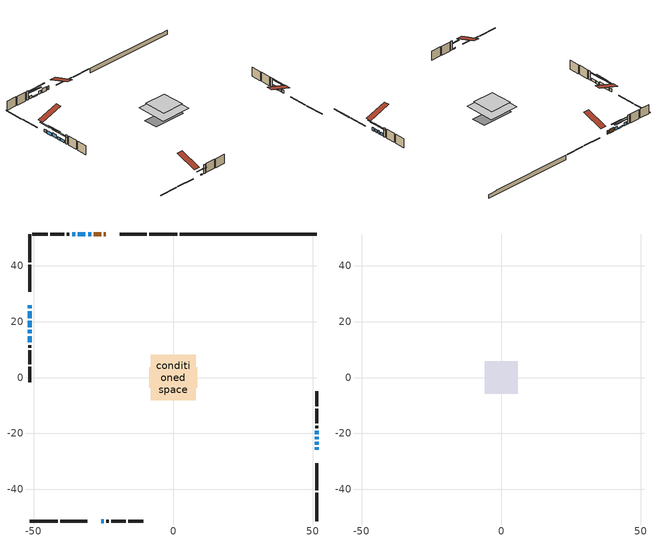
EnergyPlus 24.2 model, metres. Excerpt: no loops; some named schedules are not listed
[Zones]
conditioned space
 floor adiabatic (AdiabaticFloorConstruction): -8.08,-8.08 -8.08,8.08 8.08,8.08 8.08,-8.08 z2.75
 floor foundation (Slab1 construction): -8.58,-3.69 -8.58,3.69 8.58,3.69 8.58,-3.69 z-2.07
 wall outside (RimJoist1 construction): 1.42,51.42 -8.63,51.42 / -51.42,-51.42 -41.37,-51.42 / -51.42,51.42 -51.42,41.37 / 51.42,-51.42 51.42,-41.37 z0.31:0.61
 wall outside (RimJoist2 construction): -9.56,51.42 -19.25,51.42 / -40.44,-51.42 -30.75,-51.42 / -51.42,40.44 -51.42,30.75 / 51.42,-40.44 51.42,-30.75 z0.31:0.61
 wall outside (AdiabaticWallConstruction 1): -24.12,51.42 -24.93,51.42 / -25.86,51.42 -28.45,51.42 z0.31:2.34
 wall outside (AdiabaticWallConstruction): -51.42,25.89 -51.42,24.74 / 51.42,-24.09 51.42,-22.98 / -51.42,23.81 -51.42,21.3 / 51.42,-20.26 51.42,-19.14 / -35.12,51.42 -36.26,51.42 z0.31:1.86; 51.42,-25.89 51.42,-25.02 / 51.42,-22.05 51.42,-21.18 z0.31:2.04; -29.37,51.42 -30.52,51.42 z0.31:2.01; -25.89,-51.42 -24.97,-51.42 z0.31:0.85; -31.45,51.42 -34.19,51.42 z0.31:0.84; -51.42,20.37 -51.42,18.08 z0.31:2.34; -51.42,17.15 -51.42,15.78 z0.31:1.68; -51.42,14.85 -51.42,12.57 z0.31:1.66
 wall outside (Wall1 construction): -37.19,51.42 -38.13,51.42 / -24.04,-51.42 -23.1,-51.42 / -51.42,11.64 -51.42,10.69 / 51.42,-18.21 51.42,-17.27 z0.31:5.19
 wall outside (Wall2 construction): -39.06,51.42 -44.13,51.42 / -22.17,-51.42 -17.1,-51.42 / -51.42,9.77 -51.42,4.7 / 51.42,-16.34 51.42,-11.27 z0.31:5.19
 wall outside (Wall3 construction): -45.06,51.42 -50.49,51.42 / -16.17,-51.42 -10.74,-51.42 / -51.42,3.77 -51.42,-1.66 / 51.42,-10.34 51.42,-4.91 z0.31:5.19
 wall foundation (FoundationWall1 construction): 2.35,51.42,-2.07 2.35,51.42,0.31 46.51,51.42,0.31 46.51,51.42,-0.09 51.42,51.42,-0.09 51.42,51.42,-2.07
 window (WindowConstruction): -51.42,25.88 -51.42,24.74 z0.31:1.86
 window (WindowConstruction 8): 51.42,-25.88 51.42,-25.02 z0.31:2.04
 window (WindowConstruction 9): 51.42,-24.09 51.42,-22.98 z0.31:1.86
 window (WindowConstruction 10): -29.37,51.42 -30.52,51.42 z0.31:2.01
 window (WindowConstruction 11): -25.88,-51.42 -24.97,-51.42 z0.31:0.84
 window (WindowConstruction 12): -31.45,51.42 -34.19,51.42 z0.31:0.84
 window (WindowConstruction 1): -51.42,23.81 -51.42,21.3 z0.31:1.86
 window (WindowConstruction 2): -51.42,20.37 -51.42,18.08 z0.31:2.34
 window (WindowConstruction 3): 51.42,-22.05 51.42,-21.18 z0.31:2.04
 window (WindowConstruction 4): 51.42,-20.26 51.42,-19.14 z0.31:1.86
 window (WindowConstruction 5): -35.12,51.42 -36.26,51.42 z0.31:1.86
 window (WindowConstruction 6): -51.42,17.15 -51.42,15.78 z0.31:1.68
 window (WindowConstruction 7): -51.42,14.85 -51.42,12.57 z0.31:1.66
 door (Door): -24.12,51.42 -24.93,51.42 z0.31:2.34
 door (Door 1): -25.86,51.42 -28.44,51.42 z0.31:2.34
 ceiling adiabatic (AdiabaticFloorConstruction): 8.08,-8.08 8.08,8.08 -8.08,8.08 -8.08,-8.08 z2.75
attic - vented
 floor to conditioned space (Floor1 construction Reversed): -5.86,-5.86 -5.86,5.86 5.86,5.86 5.86,-5.86 z5.19
 roof outside (Roof1 construction): -23.19,51.42,5.19 -23.19,40.01,8.99 -20.18,40.01,8.99 -20.18,51.42,5.19; -26.81,-51.42,5.19 -26.81,-40.01,8.99 -29.82,-40.01,8.99 -29.82,-51.42,5.19; -51.42,26.81,5.19 -40.01,26.81,8.99 -40.01,29.82,8.99 -51.42,29.82,5.19; 51.42,-26.81,5.19 40.01,-26.81,8.99 40.01,-29.82,8.99 51.42,-29.82,5.19
shading: -51.42,22.1 -51.42,28.52 -51.83,28.52 -51.83,22.1 z4.5; 51.42,-22.38 51.42,-28.52 51.83,-28.52 51.83,-22.38 z4.68; 51.42,-20.34 51.42,-26.73 51.83,-26.73 51.83,-20.34 z4.5; -33.16,51.42 -26.73,51.42 -26.73,51.83 -33.16,51.83 z4.65; -22.33,-51.42 -28.52,-51.42 -28.52,-51.83 -22.33,-51.83 z3.48; -36.83,51.42 -28.81,51.42 -28.81,51.83 -36.83,51.83 z3.48; -51.42,18.66 -51.42,26.45 -51.83,26.45 -51.83,18.66 z4.5; -51.42,15.44 -51.42,23.01 -51.83,23.01 -51.83,15.44 z4.98; 51.42,-18.54 51.42,-24.69 51.83,-24.69 51.83,-18.54 z4.68; 51.42,-16.5 51.42,-22.9 51.83,-22.9 51.83,-16.5 z4.5; -38.9,51.42 -32.48,51.42 -32.48,51.83 -38.9,51.83 z4.5; -51.42,13.14 -51.42,19.79 -51.83,19.79 -51.83,13.14 z4.32; -51.42,9.93 -51.42,17.49 -51.83,17.49 -51.83,9.93 z4.3
[Building]
Building 1: Terrain=Suburbs
[Site:Location]
London AP_ON: Latitude {deg}=43.03; Longitude {deg}=-81.15; Time Zone {hr}=-5; Elevation {m}=278; Keep Site Location Information=Yes
[Site:GroundTemperature:Shallow]
3.98693, 1.93205, 1.76749, 2.74264, 6.6573, 10.5537, 13.9317, 16.0716, 16.2534, 14.513, 11.2211, 7.44421
[Site:WaterMainsTemperature]
Calculation Method=Schedule; Temperature Schedule=mains temperature schedule
[Material] Roughness=Rough; Thermal Absorptance=0.9
Name | Thickness {m} | Conductivity {W/m-K} | Density {kg/m3} | Specific Heat {J/kg-K} | Solar Absorptance | Visible Absorptance
asphalt or fiberglass shingles | 0.00635 | 0.162714 | 1121.4 | 1465.45 | 0.4 | 0.4
ceiling loosefill ins | 0.254 | 0.0480833 | 16.02 | 1046.75 | 0.7 | 0.7
ceiling stud and cavity | 0.1397 | 0.136084 | 65.682 | 1177.47 | 0.7 | 0.7
concrete 4.0 in. | 0.1016 | 1.803125 | 2242.8 | 837.4 | 0.7 | 0.7
concrete 8.0 in. | 0.2032 | 1.803125 | 2242.8 | 837.4 | 0.7 | 0.7
door material | 0.04445 | 0.053851 | 512.64 | 1214.23 | 0.7 | 0.7
exterior vertical ins | 0.0460229 | 0.029427 | 32.04 | 1214.23 | 0.7 | 0.7
floor covering | 0.0127 | 0.0433444 | 54.468 | 1339.84 | 0.6 | 0.6
floor rigid ins; wall rigid ins 1 | 0.512978 | 0.029427 | 32.04 | 1214.23 | 0.7 | 0.7
floor stud and cavity | 0.1397 | 1.75129 | 37.0049 | 1207.88 | 0.7 | 0.7
furniture material conditioned space 1 | 0.1524 | 0.115458 | 640.8 | 1214.23 | 0.6 | 0.6
gypsum board | 0.0127 | 0.160291 | 801 | 837.4 | 0.6 | 0.6
gypsum board 1 | 0.0127 | 0.160291 | 801 | 837.4 | 0.7 | 0.7
osb sheathing 0.5 in. | 0.0127 | 0.115458 | 512.64 | 1214.23 | 0.7 | 0.7
osb sheathing 0.75 in. | 0.01905 | 0.115458 | 512.64 | 1214.23 | 0.7 | 0.7
osb sheathing 2.0 in. | 0.0508 | 0.115458 | 512.64 | 1214.23 | 0.7 | 0.7
rim joist rigid ins; wall rigid ins | 0.051816 | 0.029427 | 32.04 | 1214.23 | 0.7 | 0.7
rim joist stud and cavity | 0.0508 | 0.0413573 | 125.044 | 1163.47 | 0.6 | 0.6
rim joist stud and cavity 1 | 0.0508 | 0.305033 | 125.044 | 1163.47 | 0.6 | 0.6
wall stud and cavity | 0.1397 | 0.362289 | 139.0536 | 1170.24 | 0.7 | 0.7
wall stud and cavity 1 | 0.1397 | 0.159316 | 139.0536 | 1170.24 | 0.7 | 0.7
wall stud and cavity 2 | 0.1397 | 0.215013 | 139.0536 | 1170.24 | 0.7 | 0.7
wall stud and cavity 3 | 0.0889 | 0.380278 | 52.3479 | 1209.89 | 0.7 | 0.7
wall stud and cavity 4 | 0.0889 | 0.391764 | 83.0341 | 1211.67 | 0.7 | 0.7
wood siding | 0.0254 | 0.102417 | 544.68 | 1172.36 | 0.4 | 0.4
wood siding 1; wood siding 2; wood siding 3 | 0.0254 | 0.102417 | 544.68 | 1172.36 | 0.7 | 0.7
[WindowMaterial:SimpleGlazingSystem]
Name | U-Factor {W/m2-K} | Solar Heat Gain Coefficient
WindowMaterial | 2.92814 | 0.61
WindowMaterial 1 | 2.89521 | 0.66
WindowMaterial 2 | 2.961077 | 0.61
WindowMaterial 3 | 2.94348 | 0.59
WindowMaterial 4 | 2.99003 | 0.53
WindowMaterial 5 | 2.92303 | 0.62
WindowMaterial 6 | 2.93382 | 0.6
WindowMaterial 7 | 2.92474 | 0.62
WindowMaterial 8 | 3.04398 | 0.44
[Construction]
AdiabaticFloorConstruction: floor stud and cavity, floor rigid ins, osb sheathing 0.75 in., floor covering
AdiabaticWallConstruction: wood siding 2, wall rigid ins 1, wall stud and cavity 3, gypsum board
AdiabaticWallConstruction 1: wood siding 3, wall rigid ins 1, wall stud and cavity 3, gypsum board
Door; Door 1: door material
Floor1 construction Reversed: gypsum board, ceiling stud and cavity, ceiling loosefill ins
FoundationWall1 construction: concrete 8.0 in., gypsum board 1
furniture construction conditioned space 1: furniture material conditioned space 1
PartitionWallConstruction: gypsum board, wall stud and cavity 4, gypsum board
RimJoist1 construction: wood siding 1, rim joist rigid ins, osb sheathing 2.0 in., rim joist stud and cavity
RimJoist2 construction: wood siding 1, rim joist rigid ins, osb sheathing 2.0 in., rim joist stud and cavity 1
Roof1 construction: asphalt or fiberglass shingles
Slab1 construction: concrete 4.0 in.
Wall1 construction: wood siding, wall rigid ins, osb sheathing 0.5 in., wall stud and cavity, gypsum board
Wall2 construction: wood siding, wall rigid ins, osb sheathing 0.5 in., wall stud and cavity 1, gypsum board
Wall3 construction: wood siding, wall rigid ins, osb sheathing 0.5 in., wall stud and cavity 2, gypsum board
WindowConstruction; WindowConstruction 5: WindowMaterial
WindowConstruction 1: WindowMaterial 1
WindowConstruction 10: WindowMaterial 7
WindowConstruction 11; WindowConstruction 12: WindowMaterial 8
WindowConstruction 2: WindowMaterial 2
WindowConstruction 3; WindowConstruction 8: WindowMaterial 3
WindowConstruction 4; WindowConstruction 9: WindowMaterial 4
WindowConstruction 6: WindowMaterial 5
WindowConstruction 7: WindowMaterial 6
[Zone] Multiplier=1; Part of Total Floor Area=Yes
Name | Volume {m3}
attic - vented | 84.8012
conditioned space | 1043.1
[Space]
Name | Zone | Volume {m3}
attic - vented 1 | attic - vented | 84.8012
conditioned space 1 | conditioned space | 1043.1
[ZoneInfiltration:EffectiveLeakageArea]
infil attic - vented 1: Zone or Space=attic - vented 1; Schedule=Always On Discrete; Effective Air Leakage Area {cm2}=5991.71; Stack Coefficient=0.000264554; Wind Coefficient=1.09895e-05
[ZoneMixing]
whole house fan mix: Zone or Space=attic - vented; Schedule=Always On Continuous; Design Flow Rate Calculation Method=Flow/Zone; Design Flow Rate {m3/s}=0; Source Zone or Space=conditioned space
[SurfaceProperty:ExposedFoundationPerimeter]
Slab1: Exposed Perimeter Calculation Method=TotalExposedPerimeter; Total Exposed Perimeter {m}=49.074
[InternalMass] Zone or ZoneList=conditioned space; Space or SpaceList=conditioned space 1
Name | Construction | Surface Area {m2}
furniture mass conditioned space 1 | furniture construction conditioned space 1 | 154.972
partition wall mass | PartitionWallConstruction | 387.43
[Lights]
interior lighting: Zone or ZoneList or Space or SpaceList=conditioned space 1; Schedule=interior lighting schedule; Design Level Calculation Method=LightingLevel; Lighting Level {W}=343.2; Return Air Fraction=0; Fraction Radiant=0.6; Fraction Visible=0.2; Fraction Replaceable=1
[People]
occupants: Zone or ZoneList or Space or SpaceList=conditioned space 1; Number of People Schedule=occupants schedule; Number of People Calculation Method=People; Number of People=3; Fraction Radiant=0.314171; Sensible Heat Fraction=0.56303; Activity Level Schedule=occupants activity schedule; Carbon Dioxide Generation Rate {m3/s-W}=0; Enable ASHRAE 55 Comfort Warnings=No; Mean Radiant Temperature Calculation Type=EnclosureAveraged
[ElectricEquipment] Zone or ZoneList or Space or SpaceList=conditioned space 1; Design Level Calculation Method=EquipmentLevel
Name | Schedule | Design Level {W} | Fraction Latent | Fraction Radiant | Fraction Lost
clothes dryer | clothes dryer schedule | 140.772 | 0.015 | 0.081 | 0.85
clothes washer | clothes washer schedule | 32.1985 | 0.03 | 0.162 | 0.7
cooking range | cooking range schedule | 215.147 | 0.08 | 0.432 | 0.2
dishwasher | dishwasher schedule | 66.8632 | 0.3 | 0.18 | 0.4
fridge | fridge schedule | 72.9452 | 0 | 0.6 | 0
mech vent bath fan 0 | mech vent bath fan 0 schedule | 50.2 | 0 | 0 | 1
mech vent bath fan 1 | mech vent bath fan 1 schedule | 50.2 | 0 | 0 | 1
mech vent bath fan 2 | mech vent bath fan 2 schedule | 50.2 | 0 | 0 | 1
mech vent bath fan 3 | mech vent bath fan 3 schedule | 50.2 | 0 | 0 | 1
mech vent house fan | mech vent house fan schedule | 19.9167 | 0 | 0 | 0.5
mech vent house fan cfis | mech vent house fan cfis schedule | 0 | 0 | 0 | 0
mech vent range fan 0 | mech vent range fan 0 schedule | 57 | 0 | 0 | 1
misc plug loads | misc plug loads schedule | 494.7 | 0.045 | 0.513 | 0.1
whole house fan | Always On Discrete | 0 | 0 | 0 | 1
[OtherEquipment] Zone or ZoneList or Space or SpaceList=conditioned space 1; Design Level Calculation Method=EquipmentLevel
Name | Fuel Type | Schedule | Design Level {W} | Fraction Latent | Fraction Radiant | Fraction Lost
clothes dryer 1 | Electricity | clothes dryer schedule | 0 | 0.015 | 0.081 | 0.85
cooking range 1 | Electricity | cooking range schedule | 0 | 0.08 | 0.432 | 0.2
general water use latent | None | general water use schedule | 62.594 | 1 | 0 | 0
general water use sensible | None | general water use schedule | -61.6891 | 0 | 0.6 | 0
mech vent house fan latent load | None | Always On Discrete | 0 | 1 | 0 | 0
mech vent house fan sensible load | None | Always On Discrete | 0 | 0 | 0 | 0
water heater energy adjustment1 | NaturalGas | Always On Discrete | 0.01 | 0 | 0 | 1
[ZoneInfiltration:DesignFlowRate] Zone or ZoneList or Space or SpaceList=conditioned space 1; Schedule=Always On Discrete; Design Flow Rate Calculation Method=Flow/Zone; Design Flow Rate {m3/s}=0
infil flow; natural vent flow; whole house fan flow
[AvailabilityManager:Scheduled]
central ac and furnace airloop Availability Manager: Schedule=Always On Discrete
[Foundation:Kiva]
Foundation Kiva 1: Initial Indoor Air Temperature {C}=18; Wall Height Above Grade {m}=0.310012; Wall Depth Below Slab {m}=0.2032; Custom Block Material Name 1=exterior vertical ins; Custom Block Depth 1 {m}=2.38; Custom Block X Position 1 {m}=0.2159; Custom Block Z Position 1 {m}=0
[Foundation:Kiva:Settings]
Soil Conductivity {W/m-K}=0.849921; Soil Density {kg/m3}=1842.3; Soil Specific Heat {J/kg-K}=418.7; Ground Solar Absorptivity=0.9; Ground Thermal Absorptivity=0.9; Ground Surface Roughness {m}=0.03; Far-Field Width {m}=40; Deep-Ground Boundary Condition=ZeroFlux; Deep-Ground Depth {m}=40; Minimum Cell Dimension {m}=0.2; Maximum Cell Growth Coefficient=3; Simulation Timestep=Timestep
[Exterior:Lights]
exterior lighting: Schedule=exterior lighting schedule; Design Level {W}=75.6
[EnergyManagementSystem:GlobalVariable]
central_ac_and_furnace_airloop_Fan_RTF
infil_program_Qfan
infil_program_Qinf
natural_vent_program_Qnv
natural_vent_program_Qwhf
[EnergyManagementSystem:Sensor]
Name | Output:Variable or Output:Meter Index Key | Output:Variable or Output:Meter
airflow_gain | infil flow | Infiltration Sensible Heat Gain Energy
airflow_gain_1 | natural vent flow | Infiltration Sensible Heat Gain Energy
airflow_gain_2 | whole house fan flow | Infiltration Sensible Heat Gain Energy
airflow_loss | infil flow | Infiltration Sensible Heat Loss Energy
airflow_loss_1 | natural vent flow | Infiltration Sensible Heat Loss Energy
airflow_loss_2 | whole house fan flow | Infiltration Sensible Heat Loss Energy
clg_load_cond |  | Cooling:EnergyTransfer:Zone:CONDITIONED SPACE
clg_sp_s; clg_sp_s_1 | cooling setpoint | Schedule Value
clothes_dryer_exhaust_0_sch_s | clothes dryer exhaust 0 schedule | Schedule Value
cool_season | cooling season schedule | Schedule Value
htg_load_cond |  | Heating:EnergyTransfer:Zone:CONDITIONED SPACE
htg_sp_s; htg_sp_s_1 | heating setpoint | Schedule Value
ig_ee_conv | clothes dryer | Electric Equipment Convective Heating Energy
ig_ee_conv_2 | cooking range | Electric Equipment Convective Heating Energy
ig_ee_conv_4 | fridge | Electric Equipment Convective Heating Energy
ig_ee_conv_5 | misc plug loads | Electric Equipment Convective Heating Energy
ig_ee_conv_6 | whole house fan | Electric Equipment Convective Heating Energy
ig_ee_rad | clothes dryer | Electric Equipment Radiant Heating Energy
ig_ee_rad_2 | cooking range | Electric Equipment Radiant Heating Energy
ig_ee_rad_4 | fridge | Electric Equipment Radiant Heating Energy
ig_ee_rad_5 | misc plug loads | Electric Equipment Radiant Heating Energy
ig_ee_rad_6 | whole house fan | Electric Equipment Radiant Heating Energy
ig_lgt_conv | interior lighting | Lights Convective Heating Energy
ig_lgt_rad | interior lighting | Lights Radiant Heating Energy
ig_lgt_vis | interior lighting | Lights Visible Radiation Heating Energy
ig_oe_conv | clothes dryer 1 | Other Equipment Convective Heating Energy
ig_oe_conv_1 | cooking range 1 | Other Equipment Convective Heating Energy
ig_oe_conv_2 | general water use latent | Other Equipment Convective Heating Energy
ig_oe_conv_3 | general water use sensible | Other Equipment Convective Heating Energy
ig_oe_conv_4 | water heater energy adjustment1 | Other Equipment Convective Heating Energy
ig_oe_rad | clothes dryer 1 | Other Equipment Radiant Heating Energy
ig_oe_rad_1 | cooking range 1 | Other Equipment Radiant Heating Energy
ig_oe_rad_2 | general water use latent | Other Equipment Radiant Heating Energy
ig_oe_rad_3 | general water use sensible | Other Equipment Radiant Heating Energy
ig_oe_rad_4 | water heater energy adjustment1 | Other Equipment Radiant Heating Energy
ig_ppl_conv | occupants | People Convective Heating Energy
ig_ppl_rad | occupants | People Radiant Heating Energy
im_conv | furniture mass conditioned space 1 | Surface Inside Face Convection Heat Gain Energy
im_conv_1 | partition wall mass | Surface Inside Face Convection Heat Gain Energy
im_ig | furniture mass conditioned space 1 | Surface Inside Face Internal Gains Radiation Heat Gain Energy
im_ig_1 | partition wall mass | Surface Inside Face Internal Gains Radiation Heat Gain Energy
im_lgt | furniture mass conditioned space 1 | Surface Inside Face Lights Radiation Heat Gain Energy
im_lgt_1 | partition wall mass | Surface Inside Face Lights Radiation Heat Gain Energy
im_sol | furniture mass conditioned space 1 | Surface Inside Face Solar Radiation Heat Gain Energy
im_sol_1 | partition wall mass | Surface Inside Face Solar Radiation Heat Gain Energy
im_surf | furniture mass conditioned space 1 | Surface Inside Face Net Surface Thermal Radiation Heat Gain Energy
im_surf_1 | partition wall mass | Surface Inside Face Net Surface Thermal Radiation Heat Gain Energy
mech_vent_bath_fan_0_sch_s | mech vent bath fan 0 schedule | Schedule Value
mech_vent_bath_fan_1_sch_s | mech vent bath fan 1 schedule | Schedule Value
mech_vent_bath_fan_2_sch_s | mech vent bath fan 2 schedule | Schedule Value
mech_vent_bath_fan_3_sch_s | mech vent bath fan 3 schedule | Schedule Value
mech_vent_range_fan_0_sch_s | mech vent range fan 0 schedule | Schedule Value
mv_conv | mech vent bath fan 0 | Electric Equipment Convective Heating Energy
mv_conv_1 | mech vent bath fan 1 | Electric Equipment Convective Heating Energy
mv_conv_2 | mech vent bath fan 2 | Electric Equipment Convective Heating Energy
mv_conv_3 | mech vent bath fan 3 | Electric Equipment Convective Heating Energy
mv_conv_4 | mech vent house fan | Electric Equipment Convective Heating Energy
mv_conv_5 | mech vent house fan cfis | Electric Equipment Convective Heating Energy
mv_conv_6 | mech vent range fan 0 | Electric Equipment Convective Heating Energy
mv_conv_7 | mech vent house fan latent load | Other Equipment Convective Heating Energy
mv_conv_8 | mech vent house fan sensible load | Other Equipment Convective Heating Energy
mv_rad | mech vent bath fan 0 | Electric Equipment Radiant Heating Energy
mv_rad_1 | mech vent bath fan 1 | Electric Equipment Radiant Heating Energy
mv_rad_2 | mech vent bath fan 2 | Electric Equipment Radiant Heating Energy
mv_rad_3 | mech vent bath fan 3 | Electric Equipment Radiant Heating Energy
mv_rad_4 | mech vent house fan | Electric Equipment Radiant Heating Energy
mv_rad_5 | mech vent house fan cfis | Electric Equipment Radiant Heating Energy
mv_rad_6 | mech vent range fan 0 | Electric Equipment Radiant Heating Energy
mv_rad_7 | mech vent house fan latent load | Other Equipment Radiant Heating Energy
mv_rad_8 | mech vent house fan sensible load | Other Equipment Radiant Heating Energy
natural_vent_s | natural vent schedule | Schedule Value
out_pb_s |  | Site Outdoor Air Barometric Pressure
out_wt_s |  | Site Outdoor Air Humidity Ratio
site_vw_s |  | Site Wind Speed
ss_back_out | Window1 | Surface Window Shortwave from Zone Back Out Window Heat Transfer Rate
ss_back_out_1 | Window11 | Surface Window Shortwave from Zone Back Out Window Heat Transfer Rate
ss_back_out_10 | Window7 | Surface Window Shortwave from Zone Back Out Window Heat Transfer Rate
ss_back_out_11 | Window8 | Surface Window Shortwave from Zone Back Out Window Heat Transfer Rate
ss_back_out_12 | Window9 | Surface Window Shortwave from Zone Back Out Window Heat Transfer Rate
ss_back_out_2 | Window12 | Surface Window Shortwave from Zone Back Out Window Heat Transfer Rate
ss_back_out_3 | Window14 | Surface Window Shortwave from Zone Back Out Window Heat Transfer Rate
ss_back_out_4 | Window15 | Surface Window Shortwave from Zone Back Out Window Heat Transfer Rate
ss_back_out_5 | Window16 | Surface Window Shortwave from Zone Back Out Window Heat Transfer Rate
ss_back_out_6 | Window2 | Surface Window Shortwave from Zone Back Out Window Heat Transfer Rate
ss_back_out_7 | Window3 | Surface Window Shortwave from Zone Back Out Window Heat Transfer Rate
ss_back_out_8 | Window4 | Surface Window Shortwave from Zone Back Out Window Heat Transfer Rate
ss_back_out_9 | Window5 | Surface Window Shortwave from Zone Back Out Window Heat Transfer Rate
ss_conv | Door1 | Surface Inside Face Convection Heat Gain Energy
ss_conv_1 | Door2 | Surface Inside Face Convection Heat Gain Energy
ss_conv_10 | Window4 | Surface Inside Face Convection Heat Gain Energy
ss_conv_11 | Window5 | Surface Inside Face Convection Heat Gain Energy
ss_conv_12 | Window7 | Surface Inside Face Convection Heat Gain Energy
ss_conv_13 | Window8 | Surface Inside Face Convection Heat Gain Energy
ss_conv_14 | Window9 | Surface Inside Face Convection Heat Gain Energy
ss_conv_2 | Window1 | Surface Inside Face Convection Heat Gain Energy
ss_conv_3 | Window11 | Surface Inside Face Convection Heat Gain Energy
ss_conv_4 | Window12 | Surface Inside Face Convection Heat Gain Energy
ss_conv_5 | Window14 | Surface Inside Face Convection Heat Gain Energy
ss_conv_6 | Window15 | Surface Inside Face Convection Heat Gain Energy
ss_conv_7 | Window16 | Surface Inside Face Convection Heat Gain Energy
ss_conv_8 | Window2 | Surface Inside Face Convection Heat Gain Energy
ss_conv_9 | Window3 | Surface Inside Face Convection Heat Gain Energy
ss_ig | Door1 | Surface Inside Face Internal Gains Radiation Heat Gain Energy
ss_ig_1 | Door2 | Surface Inside Face Internal Gains Radiation Heat Gain Energy
ss_ig_10 | Window4 | Surface Inside Face Internal Gains Radiation Heat Gain Energy
ss_ig_11 | Window5 | Surface Inside Face Internal Gains Radiation Heat Gain Energy
ss_ig_12 | Window7 | Surface Inside Face Internal Gains Radiation Heat Gain Energy
ss_ig_13 | Window8 | Surface Inside Face Internal Gains Radiation Heat Gain Energy
ss_ig_14 | Window9 | Surface Inside Face Internal Gains Radiation Heat Gain Energy
ss_ig_2 | Window1 | Surface Inside Face Internal Gains Radiation Heat Gain Energy
ss_ig_3 | Window11 | Surface Inside Face Internal Gains Radiation Heat Gain Energy
ss_ig_4 | Window12 | Surface Inside Face Internal Gains Radiation Heat Gain Energy
ss_ig_5 | Window14 | Surface Inside Face Internal Gains Radiation Heat Gain Energy
ss_ig_6 | Window15 | Surface Inside Face Internal Gains Radiation Heat Gain Energy
ss_ig_7 | Window16 | Surface Inside Face Internal Gains Radiation Heat Gain Energy
ss_ig_8 | Window2 | Surface Inside Face Internal Gains Radiation Heat Gain Energy
ss_ig_9 | Window3 | Surface Inside Face Internal Gains Radiation Heat Gain Energy
ss_lgt | Door1 | Surface Inside Face Lights Radiation Heat Gain Energy
ss_lgt_1 | Door2 | Surface Inside Face Lights Radiation Heat Gain Energy
ss_sol | Door1 | Surface Inside Face Solar Radiation Heat Gain Energy
ss_sol_1 | Door2 | Surface Inside Face Solar Radiation Heat Gain Energy
ss_surf | Door1 | Surface Inside Face Net Surface Thermal Radiation Heat Gain Energy
ss_surf_1 | Door2 | Surface Inside Face Net Surface Thermal Radiation Heat Gain Energy
ss_surf_10 | Window4 | Surface Inside Face Net Surface Thermal Radiation Heat Gain Energy
ss_surf_11 | Window5 | Surface Inside Face Net Surface Thermal Radiation Heat Gain Energy
ss_surf_12 | Window7 | Surface Inside Face Net Surface Thermal Radiation Heat Gain Energy
ss_surf_13 | Window8 | Surface Inside Face Net Surface Thermal Radiation Heat Gain Energy
ss_surf_14 | Window9 | Surface Inside Face Net Surface Thermal Radiation Heat Gain Energy
ss_surf_2 | Window1 | Surface Inside Face Net Surface Thermal Radiation Heat Gain Energy
ss_surf_3 | Window11 | Surface Inside Face Net Surface Thermal Radiation Heat Gain Energy
ss_surf_4 | Window12 | Surface Inside Face Net Surface Thermal Radiation Heat Gain Energy
ss_surf_5 | Window14 | Surface Inside Face Net Surface Thermal Radiation Heat Gain Energy
ss_surf_6 | Window15 | Surface Inside Face Net Surface Thermal Radiation Heat Gain Energy
ss_surf_7 | Window16 | Surface Inside Face Net Surface Thermal Radiation Heat Gain Energy
ss_surf_8 | Window2 | Surface Inside Face Net Surface Thermal Radiation Heat Gain Energy
ss_surf_9 | Window3 | Surface Inside Face Net Surface Thermal Radiation Heat Gain Energy
ss_trans_in | Window1 | Surface Window Transmitted Solar Radiation Rate
ss_trans_in_1 | Window11 | Surface Window Transmitted Solar Radiation Rate
ss_trans_in_10 | Window7 | Surface Window Transmitted Solar Radiation Rate
ss_trans_in_11 | Window8 | Surface Window Transmitted Solar Radiation Rate
ss_trans_in_12 | Window9 | Surface Window Transmitted Solar Radiation Rate
ss_trans_in_2 | Window12 | Surface Window Transmitted Solar Radiation Rate
